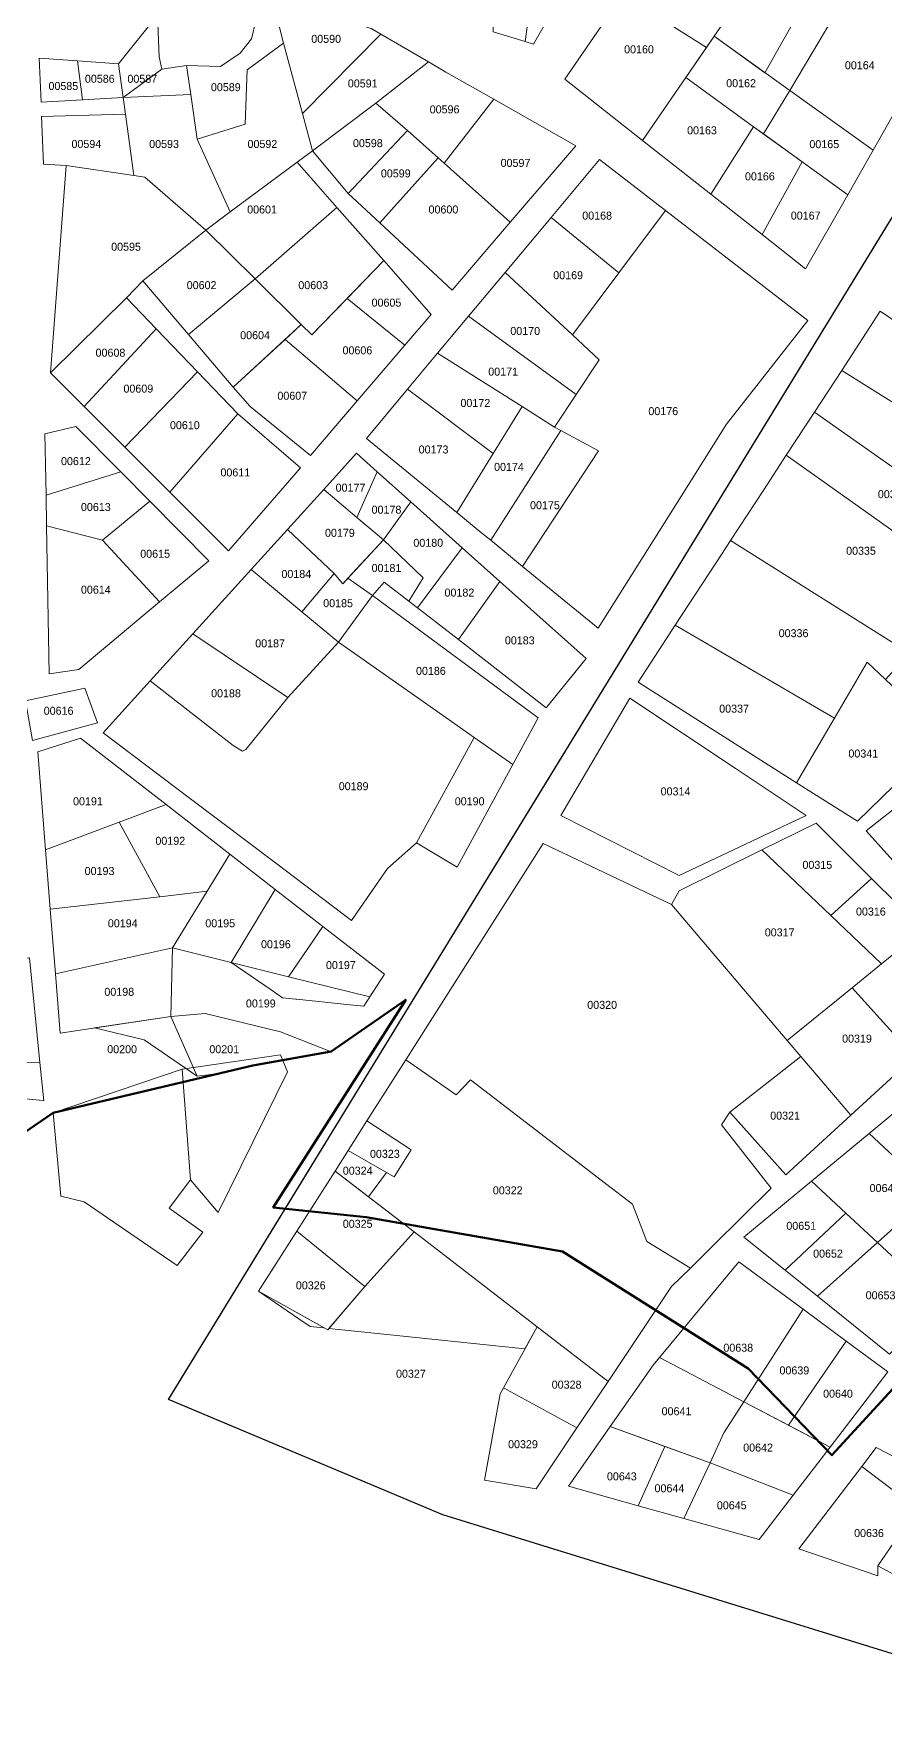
# Model space of a CAD drawing. Header units: metres. Extents: x 245225 to 248406, y 1633796 to 1637634.
# Drawn here: x 245783 to 245942.6, y 1634459.5 to 1634774.5 of the extents above; entities that cross this region are included whole.
import ezdxf
from ezdxf.enums import TextEntityAlignment as Align

# ---------------------------------------------------------------- set-up
doc = ezdxf.new("R2010")
doc.units = ezdxf.units.M
doc.header["$MEASUREMENT"] = 0
doc.layers.add('historique_numero_parcelle', color=7, linetype='Continuous')
doc.layers.add('limites_sections', color=7, linetype='Continuous')
doc.layers.add('Limites_Communes', color=7, linetype='Continuous', lineweight=211, plot=False)
doc.layers.add('LIMITES_PARCELLES', color=7, linetype='Continuous', lineweight=0, true_color=0xffffff)
doc.styles.add('Style-FANCY', font='FANCY.shx')

msp = doc.modelspace()

# ---------------------------------------------------------------- linework, layer by layer
at = {"layer": 'Limites_Communes', "color": 210, "lineweight": 80, "flags": 128}
msp.add_lwpolyline([(245985.9755, 1634566.262), (245932.5612, 1634508.0988), (245916.8481, 1634524.3731), (245882.0548, 1634546.2592), (245845.3126, 1634552.6891), (245827.877728, 1634554.503875), (245852.6912, 1634593.4465), (245838.7133, 1634583.7376), (245824.0289, 1634581.1182), (245786.6559, 1634572.2548), (245776.6806, 1634565.4271), (245776.6806, 1634565.4271), (245766.7053, 1634572.2548), (245729.3323, 1634581.1182), (245714.6479, 1634583.7376), (245700.67, 1634593.4465), (245725.483462, 1634554.503889), (245708.0486, 1634552.6891), (245671.3064, 1634546.2592), (245636.5131, 1634524.3731), (245620.8, 1634508.0988), (245567.3857, 1634566.262)], dxfattribs=at)
at = {"layer": 'limites_parcelles', "flags": 128}
for points in [[(245910.488, 1634774.011), (245909.047, 1634771.915), (245893.403, 1634781.866), (245897.967, 1634788.517), (245901.877, 1634794.216), (245917.154, 1634784.479), (245912.78, 1634777.346), (245910.488, 1634774.011)], [(245931.745, 1634788.033), (245920.004, 1634767.184), (245910.488, 1634774.011), (245912.78, 1634777.346), (245923.106, 1634794.188), (245931.745, 1634788.033)], [(245877.411, 1634790.05), (245875.084, 1634773.035), (245869.053, 1634774.864), (245869.04, 1634791.609), (245872.894, 1634791.66), (245876.202, 1634790.073), (245877.411, 1634790.05)], [(245824.13, 1634782.333), (245824.603, 1634776.911), (245823.809, 1634773.538), (245821.693, 1634770.826), (245817.989, 1634768.378), (245811.643, 1634768.509), (245807.013, 1634767.848), (245806.53, 1634770.181), (245806.16, 1634777.952), (245806.001, 1634781.293), (245811.292, 1634786.32), (245824.13, 1634782.333)], [(245811.643, 1634768.509), (245817.989, 1634768.378), (245821.693, 1634770.826), (245823.809, 1634773.538), (245824.603, 1634776.911), (245824.13, 1634782.333), (245827.68, 1634781.23), (245829.767, 1634772.742), (245823.02, 1634767.715), (245822.623, 1634757.529), (245813.628, 1634754.751), (245812.424, 1634763.097), (245811.643, 1634768.509)], [(245848.015, 1634774.421), (245833.345, 1634759.55), (245829.767, 1634772.742), (245827.68, 1634781.23), (245846.217, 1634775.472), (245848.015, 1634774.421)], [(245909.047, 1634771.915), (245905.166, 1634766.27), (245897.076, 1634754.501), (245882.51, 1634765.992), (245893.403, 1634781.866), (245909.047, 1634771.915)], [(245807.013, 1634767.848), (245799.735, 1634762.541), (245798.857, 1634768.858), (245806.16, 1634777.952), (245806.53, 1634770.181), (245807.013, 1634767.848)], [(245833.345, 1634759.55), (245848.015, 1634774.421), (245856.945, 1634769.198), (245847.097, 1634761.498), (245835.24, 1634752.564), (245833.345, 1634759.55)], [(245924.659, 1634763.845), (245919.731, 1634755.719), (245917.867, 1634757.07), (245905.166, 1634766.27), (245910.488, 1634774.011), (245924.659, 1634763.845)], [(245833.345, 1634759.55), (245835.24, 1634752.564), (245832.365, 1634750.398), (245819.824, 1634741.101), (245813.628, 1634754.751), (245822.623, 1634757.529), (245823.02, 1634767.715), (245829.767, 1634772.742), (245833.345, 1634759.55)], [(245869.214, 1634762.198), (245859.912, 1634750.216), (245858.795, 1634751.213), (245853.051, 1634756.338), (245847.097, 1634761.498), (245856.945, 1634769.198), (245860.24, 1634767.27), (245869.214, 1634762.198)], [(245799.735, 1634762.541), (245812.424, 1634763.097), (245813.628, 1634754.751), (245819.824, 1634741.101), (245815.215, 1634737.685), (245803.838, 1634747.607), (245801.767, 1634747.916), (245800.171, 1634759.405), (245799.735, 1634762.541)], [(245801.767, 1634747.916), (245789.067, 1634749.808), (245784.834, 1634750.072), (245784.478, 1634758.977), (245800.171, 1634759.405), (245801.767, 1634747.916)], [(245801.767, 1634747.916), (245803.838, 1634747.607), (245815.215, 1634737.685), (245803.415, 1634728.16), (245800.372, 1634724.985), (245786.157, 1634710.914), (245789.067, 1634749.808), (245801.767, 1634747.916)], [(245839.799, 1634741.947), (245824.477, 1634728.554), (245815.215, 1634737.685), (245819.824, 1634741.101), (245832.365, 1634750.398), (245839.799, 1634741.947)], [(245859.912, 1634750.216), (245872.289, 1634739.17), (245861.39, 1634726.455), (245847.848, 1634739.062), (245858.795, 1634751.213), (245859.912, 1634750.216)], [(245848.576, 1634731.968), (245835.134, 1634718.048), (245833.135, 1634720.019), (245824.477, 1634728.554), (245839.799, 1634741.947), (245848.576, 1634731.968)], [(245874.58, 1634674.671), (245888.844, 1634696.316), (245881.761, 1634700.146), (245880.586, 1634700.781), (245884.642, 1634706.873), (245888.968, 1634713.37), (245883.917, 1634718.065), (245892.606, 1634729.651), (245901.373, 1634741.341), (245928.018, 1634720.748), (245912.804, 1634701.301), (245912.368, 1634700.608), (245904.377, 1634687.918), (245888.727, 1634663.068), (245874.58, 1634674.671)], [(245884.642, 1634706.873), (245864.47, 1634721.558), (245871.329, 1634729.768), (245883.917, 1634718.065), (245888.968, 1634713.37), (245884.642, 1634706.873)], [(245852.531, 1634716.119), (245845.459, 1634707.868), (245843.57, 1634705.665), (245830.094, 1634717.216), (245833.135, 1634720.019), (245835.134, 1634718.048), (245841.71, 1634724.859), (245852.531, 1634716.119)], [(245884.642, 1634706.873), (245880.586, 1634700.781), (245874.498, 1634704.616), (245858.654, 1634714.597), (245864.47, 1634721.558), (245884.642, 1634706.873)], [(245843.57, 1634705.665), (245834.83, 1634695.468), (245823.523, 1634704.612), (245820.395, 1634708.276), (245830.094, 1634717.216), (245843.57, 1634705.665)], [(245947.245, 1634703.291), (245958.687, 1634696.088), (245974.56, 1634686.095), (245965.511, 1634677.205), (245955.193, 1634685.302), (245929.287, 1634703.586), (245934.382, 1634711.388), (245947.245, 1634703.291)], [(245880.586, 1634700.781), (245881.761, 1634700.146), (245868.616, 1634679.562), (245866.96, 1634680.92), (245862.248, 1634684.785), (245869.082, 1634695.847), (245874.498, 1634704.616), (245880.586, 1634700.781)], [(245965.511, 1634677.205), (245956.992, 1634668.933), (245950.43, 1634676.729), (245923.994, 1634695.48), (245929.287, 1634703.586), (245955.193, 1634685.302), (245965.511, 1634677.205)], [(245950.045, 1634661.627), (245947.084, 1634658.388), (245913.569, 1634679.513), (245919.79, 1634689.04), (245923.994, 1634695.48), (245950.43, 1634676.729), (245956.992, 1634668.933), (245951.224, 1634662.918), (245950.045, 1634661.627)], [(245785.302, 1634688.024), (245799.327, 1634692.363), (245804.744, 1634686.888), (245795.874, 1634679.609), (245785.403, 1634682.259), (245785.302, 1634688.024)], [(245843.563, 1634683.846), (245848.518, 1634679.667), (245840.898, 1634671.412), (245839.311, 1634673.317), (245830.523, 1634681.58), (245837.337, 1634689.097), (245843.563, 1634683.846)], [(245863.256, 1634678.172), (245854.893, 1634666.905), (245853.262, 1634668.171), (245855.979, 1634672.523), (245848.518, 1634679.667), (245853.635, 1634686.787), (245863.256, 1634678.172)], [(245795.874, 1634679.609), (245806.577, 1634668.014), (245791.449, 1634655.351), (245785.892, 1634654.558), (245785.403, 1634682.259), (245795.874, 1634679.609)], [(245846.454, 1634669.19), (245841.871, 1634672.466), (245848.518, 1634679.667), (245855.979, 1634672.523), (245853.262, 1634668.171), (245848.677, 1634671.73), (245846.454, 1634669.19)], [(245947.084, 1634658.388), (245942.59, 1634653.47), (245939.159, 1634656.727), (245933.008, 1634646.227), (245903.196, 1634663.628), (245911.984, 1634677.086), (245913.569, 1634679.513), (245947.084, 1634658.388)], [(245830.585, 1634650.111), (245812.82, 1634662.054), (245823.715, 1634674.071), (245833.256, 1634666.147), (245840.104, 1634660.458), (245830.585, 1634650.111)], [(245841.871, 1634672.466), (245846.454, 1634669.19), (245840.104, 1634660.458), (245833.256, 1634666.147), (245839.311, 1634673.317), (245840.898, 1634671.412), (245841.871, 1634672.466)], [(245872.751, 1634637.538), (245865.532, 1634642.606), (245860.231, 1634646.328), (245840.104, 1634660.458), (245846.454, 1634669.19), (245877.482, 1634646.267), (245872.751, 1634637.538)], [(245865.532, 1634642.606), (245854.709, 1634622.835), (245849.312, 1634618.072), (245842.567, 1634608.312), (245828.519, 1634618.923), (245812.373, 1634631.116), (245795.991, 1634643.489), (245804.81, 1634653.218), (245820.346, 1634641.09), (245822.139, 1634640.057), (245822.721, 1634640.322), (245830.585, 1634650.111), (245840.104, 1634660.458), (245860.231, 1634646.328), (245865.532, 1634642.606)], [(245822.721, 1634640.322), (245822.139, 1634640.057), (245820.346, 1634641.09), (245804.81, 1634653.218), (245812.82, 1634662.054), (245830.585, 1634650.111), (245822.721, 1634640.322)], [(245942.59, 1634653.47), (245951.7, 1634644.82), (245944.715, 1634637.042), (245946.461, 1634635.772), (245937.335, 1634626.907), (245925.924, 1634634.133), (245933.008, 1634646.227), (245939.159, 1634656.727), (245942.59, 1634653.47)], [(245927.704, 1634627.965), (245903.916, 1634616.722), (245881.772, 1634627.965), (245894.684, 1634649.979), (245914.593, 1634636.706), (245927.704, 1634627.965)], [(245807.787, 1634630.022), (245798.995, 1634626.724), (245785.216, 1634621.555), (245783.741, 1634639.916), (245791.784, 1634642.456), (245807.787, 1634630.022)], [(245806.618, 1634612.766), (245798.995, 1634626.724), (245807.787, 1634630.022), (245819.717, 1634620.753), (245815.468, 1634613.781), (245806.618, 1634612.766)], [(245926.75, 1634582.798), (245913.427, 1634572.366), (245911.853, 1634570.018), (245921.143, 1634558.115), (245910.272, 1634547.368), (245906.03, 1634543.175), (245897.884, 1634548.141), (245895.185, 1634555.126), (245890.138, 1634559.011), (245864.864, 1634578.463), (245862.165, 1634575.605), (245852.688, 1634582.184), (245878.451, 1634622.738), (245902.488, 1634611.324), (245924.187, 1634585.811), (245926.75, 1634582.798)], [(245828.232, 1634614.138), (245819.976, 1634600.431), (245808.989, 1634603.15), (245815.468, 1634613.781), (245819.717, 1634620.753), (245828.232, 1634614.138)], [(245941.848, 1634600.174), (245936.328, 1634595.684), (245924.187, 1634585.811), (245902.488, 1634611.324), (245903.916, 1634613.864), (245919.445, 1634621.516), (245932.359, 1634609.213), (245941.848, 1634600.174)], [(245808.989, 1634603.15), (245787.081, 1634598.335), (245786.111, 1634610.415), (245806.618, 1634612.766), (245815.468, 1634613.781), (245808.989, 1634603.15)], [(245936.328, 1634595.684), (245941.848, 1634600.174), (245949.683, 1634606.545), (245961.359, 1634594.945), (245948.052, 1634582.765), (245936.328, 1634595.684)], [(245784.172, 1634581.688), (245771.867, 1634581.476), (245771.607, 1634591.795), (245771.407, 1634599.704), (245771.379, 1634600.82), (245782.22, 1634601.323), (245784.172, 1634581.688)], [(245829.6151, 1634593.8335), (245827.5045, 1634595.2781), (245819.976, 1634600.431), (245830.763, 1634597.761), (245845.967, 1634593.998), (245844.825142, 1634592.250344), (245841.6533, 1634592.5805), (245832.2076, 1634593.5637), (245832.1201, 1634593.5728), (245829.6151, 1634593.8335)], [(245948.052, 1634582.765), (245936.09, 1634571.817), (245926.75, 1634582.798), (245924.187, 1634585.811), (245936.328, 1634595.684), (245948.052, 1634582.765)], [(245781.5061, 1634574.8785), (245779.3955, 1634576.3231), (245771.867, 1634581.476), (245784.172, 1634581.688), (245784.884449, 1634574.526901), (245784.0986, 1634574.6087), (245784.0111, 1634574.6178), (245781.5061, 1634574.8785)], [(245817.546, 1634553.602), (245812.387, 1634559.687), (245810.799, 1634580.457), (245829.254, 1634583.103), (245830.577, 1634579.928), (245817.546, 1634553.602)], [(245845.738, 1634556.511), (245849.116, 1634561.095), (245850.526, 1634560.288), (245853.701, 1634565.315), (245845.435, 1634570.767), (245852.688, 1634582.184), (245862.165, 1634575.605), (245864.864, 1634578.463), (245890.138, 1634559.011), (245895.185, 1634555.126), (245897.884, 1634548.141), (245906.03, 1634543.175), (245902.516, 1634539.7), (245890.603, 1634521.931), (245877.312, 1634532.175), (245854.268, 1634549.936), (245845.738, 1634556.511)], [(245809.875366, 1634543.655783), (245802.399, 1634548.773), (245792.4237, 1634555.6007), (245788.052487, 1634556.637379), (245786.656, 1634572.255), (245810.799, 1634580.457), (245812.387, 1634559.687), (245808.352, 1634554.395), (245814.69, 1634549.899), (245809.875366, 1634543.655783)], [(245849.116, 1634561.095), (245841.909, 1634565.218), (245845.435, 1634570.767), (245853.701, 1634565.315), (245850.526, 1634560.288), (245849.116, 1634561.095)], [(245951.478, 1634557.273), (245941.093, 1634547.972), (245935.172, 1634553.482), (245928.742, 1634559.465), (245939.53, 1634568.403), (245951.478, 1634557.273)], [(245846.8133, 1634530.9645), (245838.319436, 1634531.848624), (245845.02, 1634539.728), (245854.268, 1634549.936), (245877.312, 1634532.175), (245875.04416, 1634528.025959), (245846.8133, 1634530.9645)], [(245832.6645, 1634533.6621), (245825.136, 1634538.815), (245837.447485, 1634531.939385), (245837.3676, 1634531.9477), (245837.2801, 1634531.9568), (245834.7751, 1634532.2175), (245832.6645, 1634533.6621)], [(245909.72, 1634506.688), (245891.025, 1634513.476), (245899.076, 1634524.989), (245900.249, 1634526.406), (245916.057, 1634518.105), (245912.33, 1634512.264), (245909.72, 1634506.688)], [(245884.752, 1634513.203), (245877.116, 1634501.812), (245867.44, 1634503.442), (245870.42, 1634519.566), (245871.042, 1634520.704), (245884.752, 1634513.203)], [(245925.295, 1634500.591), (245909.72, 1634506.688), (245912.33, 1634512.264), (245916.057, 1634518.105), (245932.223, 1634509.616), (245925.295, 1634500.591)], [(245958.526, 1634491.944), (245951.81, 1634481.601), (245941.145, 1634487.366), (245948.525, 1634498.135), (245938.136, 1634505.987), (245940.83, 1634509.528), (245962.522, 1634498.436), (245958.526, 1634491.944)], [(245948.525, 1634498.135), (245941.145, 1634487.366), (245941.145, 1634485.461), (245926.381, 1634490.541), (245938.136, 1634505.987), (245948.525, 1634498.135)]]:
    msp.add_lwpolyline(points, close=True, dxfattribs=at)
for points in [[(245817.725861, 1634579.623368), (245813.648, 1634579.139), (245808.672, 1634590.291), (245815.11, 1634590.848), (245829.266, 1634587.409), (245838.620601, 1634583.721064)], [(245810.984965, 1634578.024694), (245810.799, 1634580.457), (245829.254, 1634583.103), (245829.662322, 1634582.123089)]]:
    msp.add_lwpolyline(points, dxfattribs=at)
at = {"layer": 'limites_parcelles'}
for points in [[(245875.084, 1634773.035), (245877.411, 1634790.05), (245886.477, 1634789.881), (245876.645, 1634772.562)], [(245940.25, 1634752.66), (245924.659, 1634763.845), (245936.862, 1634784.387), (245952.095, 1634773.532)], [(245791.178, 1634769.406), (245792.146, 1634762.104), (245784.371, 1634761.656), (245784.04, 1634769.916)], [(245792.146, 1634762.104), (245791.178, 1634769.406), (245798.857, 1634768.858), (245799.735, 1634762.541)], [(245799.735, 1634762.541), (245807.013, 1634767.848), (245811.643, 1634768.509), (245812.424, 1634763.097)], [(245917.867, 1634757.07), (245909.855, 1634744.42), (245897.076, 1634754.501), (245905.166, 1634766.27)], [(245853.051, 1634756.338), (245841.938, 1634744.564), (245835.24, 1634752.564), (245847.097, 1634761.498)], [(245872.289, 1634739.17), (245859.912, 1634750.216), (245869.214, 1634762.198), (245884.582, 1634753.512)], [(245919.731, 1634755.719), (245924.659, 1634763.845), (245940.25, 1634752.66), (245935.503, 1634744.295)], [(245858.795, 1634751.213), (245847.848, 1634739.062), (245841.938, 1634744.564), (245853.051, 1634756.338)], [(245926.968, 1634750.478), (245919.472, 1634736.834), (245909.855, 1634744.42), (245917.867, 1634757.07)], [(245901.373, 1634741.341), (245892.606, 1634729.651), (245879.919, 1634740.05), (245888.992, 1634750.91)], [(245919.472, 1634736.834), (245926.968, 1634750.478), (245935.503, 1634744.295), (245927.621, 1634730.405)], [(245892.606, 1634729.651), (245883.917, 1634718.065), (245871.329, 1634729.768), (245879.919, 1634740.05)], [(245824.477, 1634728.554), (245811.999, 1634718.107), (245803.415, 1634728.16), (245815.215, 1634737.685)], [(245852.531, 1634716.119), (245841.71, 1634724.859), (245848.576, 1634731.968), (245857.459, 1634721.868)], [(245833.135, 1634720.019), (245820.395, 1634708.276), (245811.999, 1634718.107), (245824.477, 1634728.554)], [(245805.926, 1634719.192), (245792.438, 1634704.633), (245786.157, 1634710.914), (245800.372, 1634724.985)], [(245955.118, 1634713.326), (245947.245, 1634703.291), (245934.382, 1634711.388), (245941.621, 1634722.475)], [(245813.671, 1634711.114), (245800.065, 1634697.005), (245792.438, 1634704.633), (245805.926, 1634719.192)], [(245869.082, 1634695.847), (245853.019, 1634707.852), (245858.654, 1634714.597), (245874.498, 1634704.616)], [(245821.222, 1634703.239), (245808.514, 1634688.557), (245800.065, 1634697.005), (245813.671, 1634711.114)], [(245869.082, 1634695.847), (245862.248, 1634684.785), (245845.336, 1634698.655), (245853.019, 1634707.852)], [(245808.514, 1634688.557), (245821.222, 1634703.239), (245832.995, 1634693.129), (245819.494, 1634677.576)], [(245799.327, 1634692.363), (245785.302, 1634688.024), (245785.099, 1634699.537), (245790.919, 1634700.86)], [(245868.616, 1634679.562), (245881.761, 1634700.146), (245888.844, 1634696.316), (245874.58, 1634674.671)], [(245847.355, 1634692.41), (245843.563, 1634683.846), (245837.337, 1634689.097), (245843.483, 1634695.877)], [(245853.635, 1634686.787), (245848.518, 1634679.667), (245843.563, 1634683.846), (245847.355, 1634692.41)], [(245806.577, 1634668.014), (245795.874, 1634679.609), (245804.744, 1634686.888), (245815.79, 1634675.724)], [(245839.311, 1634673.317), (245833.256, 1634666.147), (245823.715, 1634674.071), (245830.523, 1634681.58)], [(245870.307, 1634671.859), (245862.58, 1634660.939), (245854.893, 1634666.905), (245863.256, 1634678.172)], [(245862.58, 1634660.939), (245870.307, 1634671.859), (245886.478, 1634657.38), (245879.027, 1634648.175)], [(245933.008, 1634646.227), (245925.924, 1634634.133), (245896.219, 1634652.942), (245903.196, 1634663.628)], [(245794.932, 1634645.341), (245782.761, 1634642.034), (245781.439, 1634649.442), (245792.551, 1634651.824)], [(245872.751, 1634637.538), (245862.307, 1634618.271), (245854.709, 1634622.835), (245865.532, 1634642.606)], [(245959.32, 1634627.358), (245945.673, 1634617.686), (245938.958, 1634625.112), (245952.52, 1634635.812)], [(245806.618, 1634612.766), (245786.111, 1634610.415), (245785.216, 1634621.555), (245798.995, 1634626.724)], [(245939.967, 1634616.199), (245932.359, 1634609.213), (245919.445, 1634621.516), (245929.585, 1634626.513)], [(245837.18, 1634607.185), (245830.763, 1634597.761), (245819.976, 1634600.431), (245828.232, 1634614.138)], [(245949.683, 1634606.545), (245941.848, 1634600.174), (245932.359, 1634609.213), (245939.967, 1634616.199)], [(245830.763, 1634597.761), (245837.18, 1634607.185), (245848.723, 1634598.217), (245845.967, 1634593.998)], [(245808.672, 1634590.291), (245787.974, 1634587.21), (245787.081, 1634598.335), (245808.989, 1634603.15)], [(245813.648, 1634579.139), (245803.6727, 1634585.9667), (245794.398125, 1634588.166263), (245808.672, 1634590.291)], [(245936.09, 1634571.817), (245923.894, 1634560.655), (245913.427, 1634572.366), (245926.75, 1634582.798)], [(245965.035, 1634569.414), (245951.478, 1634557.273), (245939.53, 1634568.403), (245955.382, 1634581.536)], [(245849.116, 1634561.095), (245845.738, 1634556.511), (245839.454, 1634561.354), (245841.909, 1634565.218)], [(245854.268, 1634549.936), (245845.02, 1634539.728), (245832.304, 1634550.099), (245839.454, 1634561.354)], [(245935.172, 1634553.482), (245923.761, 1634542.784), (245916.063, 1634548.961), (245928.742, 1634559.465)], [(245963.846, 1634546.579), (245953.348, 1634536.569), (245941.093, 1634547.972), (245951.478, 1634557.273)], [(245941.093, 1634547.972), (245929.847, 1634537.901), (245923.761, 1634542.784), (245935.172, 1634553.482)], [(245845.02, 1634539.728), (245838.091, 1634531.58), (245825.136, 1634538.815), (245832.304, 1634550.099)], [(245953.348, 1634536.569), (245943.368, 1634527.053), (245929.847, 1634537.901), (245941.093, 1634547.972)], [(245927.136, 1634535.474), (245916.057, 1634518.105), (245900.249, 1634526.406), (245915.11, 1634544.357)], [(245935.234, 1634529.492), (245924.411, 1634513.718), (245916.057, 1634518.105), (245927.136, 1634535.474)], [(245884.752, 1634513.203), (245871.042, 1634520.704), (245877.312, 1634532.175), (245890.603, 1634521.931)], [(245924.411, 1634513.718), (245935.234, 1634529.492), (245943.05, 1634523.719), (245932.223, 1634509.616)], [(245901.269, 1634509.756), (245896.263, 1634498.631), (245883.201, 1634502.288), (245891.025, 1634513.476)], [(245896.263, 1634498.631), (245901.269, 1634509.756), (245909.72, 1634506.688), (245904.825, 1634496.233)], [(245925.295, 1634500.591), (245918.92, 1634492.287), (245904.825, 1634496.233), (245909.72, 1634506.688)]]:
    msp.add_3dface(points, dxfattribs=at)
at = {"layer": 'limites_sections', "flags": 128}
msp.add_lwpolyline([(246589.0941, 1634657.0569), (246244.6059, 1634539.0524), (246115.6959, 1634492.9383), (246033.9971, 1634467.0856), (246033.9971, 1634467.0856), (246024.0218, 1634473.9133), (245986.6488, 1634482.7767), (245971.9644, 1634485.3961), (245957.9865, 1634495.105), (245980.659465, 1634459.521717), (245859.63, 1634496.913), (245808.274, 1634518.519), (245962.083, 1634769.837), (246000.899, 1634791.942), (246079.613, 1634838.244), (246090.858, 1634842.213), (246278.712, 1634922.249), (246475.166, 1634954)], dxfattribs=at)

# ---------------------------------------------------------------- texts
at = {"layer": 'historique_numero_parcelle', "style": 'Style-FANCY'}
for s, p in [('00590', (245837.792406, 1634773.529357)), ('00160', (245896.404337, 1634771.567353)), ('00164', (245937.768546, 1634768.581529)), ('00585', (245788.550772, 1634764.696028)), ('00586', (245795.378897, 1634766.049522)), ('00587', (245803.345044, 1634766.049522)), ('00589', (245818.988387, 1634764.477866)), ('00591', (245844.638313, 1634765.176874)), ('00162', (245915.533731, 1634765.222477)), ('00596', (245859.979369, 1634760.314981)), ('00163', (245908.204937, 1634756.389415)), ('00594', (245792.858359, 1634753.832458)), ('00593', (245807.421471, 1634753.832458)), ('00592', (245825.843185, 1634753.832458)), ('00598', (245845.602964, 1634753.988288)), ('00165', (245931.118509, 1634753.803478)), ('00599', (245850.830748, 1634748.316079)), ('00597', (245873.266653, 1634750.279536)), ('00166', (245919.05173, 1634747.76074)), ('00601', (245825.78095, 1634741.553062)), ('00600', (245859.761545, 1634741.553062)), ('00168', (245888.56204, 1634740.40726)), ('00167', (245927.636001, 1634740.40726)), ('00595', (245800.295504, 1634734.571882)), ('00169', (245883.127553, 1634729.235691)), ('00602', (245814.454085, 1634727.372541)), ('00603', (245835.36522, 1634727.372541)), ('00605', (245849.088153, 1634724.100113)), ('00604', (245824.474004, 1634717.991581)), ('00170', (245875.084512, 1634718.785308)), ('00608', (245797.374324, 1634714.713309)), ('00606', (245843.642545, 1634715.155477)), ('00171', (245870.954302, 1634711.165237)), ('00609', (245802.602108, 1634707.981458)), ('00607', (245831.444382, 1634706.647164)), ('00172', (245865.737195, 1634705.286896)), ('00176', (245900.95267, 1634703.762882)), ('00610', (245811.315081, 1634701.124942)), ('00612', (245790.901829, 1634694.393091)), ('00173', (245857.911533, 1634696.578243)), ('00611', (245820.77488, 1634692.273804)), ('00174', (245872.041199, 1634693.312498)), ('00177', (245842.349769, 1634689.417209)), ('00334', (245943.946228, 1634688.199355)), ('00613', (245794.635961, 1634685.79128)), ('00178', (245849.092969, 1634685.293929)), ('00175', (245878.779963, 1634686.12786)), ('00179', (245840.362299, 1634680.957375)), ('00180', (245856.91863, 1634679.091235)), ('00615', (245805.745002, 1634677.03364)), ('00335', (245938.000971, 1634677.592955)), ('00184', (245832.199478, 1634673.243997)), ('00181', (245849.092969, 1634674.363681)), ('00614', (245794.635961, 1634670.301788)), ('00182', (245862.756822, 1634669.760536)), ('00185', (245840.025139, 1634667.769987)), ('00187', (245827.285149, 1634660.250998)), ('00183', (245874.060555, 1634660.803064)), ('00336', (245925.367299, 1634662.14855)), ('00186', (245857.415498, 1634655.080235)), ('00188', (245819.024729, 1634650.889196)), ('00616', (245787.661693, 1634647.611007)), ('00337', (245914.219942, 1634648.006684)), ('00341', (245938.432267, 1634639.593338)), ('00189', (245842.936472, 1634633.471891)), ('00314', (245903.250199, 1634632.498611)), ('00191', (245793.156571, 1634630.641578)), ('00190', (245864.67442, 1634630.641578)), ('00192', (245808.590514, 1634623.239224)), ('00315', (245929.818066, 1634618.7289)), ('00193', (245795.330366, 1634617.578599)), ('00316', (245939.850688, 1634609.983273)), ('00194', (245799.677956, 1634607.781365)), ('00195', (245817.937832, 1634607.781365)), ('00196', (245828.372047, 1634603.862471)), ('00317', (245922.758074, 1634606.075652)), ('00197', (245840.545298, 1634599.943577)), ('00198', (245799.025817, 1634594.936102)), ('00199', (245825.546114, 1634592.758939)), ('00320', (245889.501791, 1634592.492018)), ('00200', (245799.561502, 1634584.180527)), ('00201', (245818.690896, 1634584.180527)), ('00319', (245937.249638, 1634586.165394)), ('00321', (245923.779915, 1634571.732783)), ('00323', (245848.79024, 1634564.573559)), ('00324', (245843.694305, 1634561.414044)), ('00322', (245871.805362, 1634557.730476)), ('00649', (245942.406758, 1634558.157148)), ('00325', (245843.694305, 1634551.464611)), ('00651', (245926.801129, 1634551.086519)), ('00652', (245931.817224, 1634545.876582)), ('00326', (245834.905335, 1634539.927826)), ('00653', (245941.663633, 1634538.061676)), ('00638', (245915.002357, 1634528.23822)), ('00327', (245853.670053, 1634523.366958)), ('00328', (245882.83897, 1634521.320109)), ('00639', (245925.512271, 1634523.98521)), ('00640', (245933.686648, 1634519.625875)), ('00641', (245903.430836, 1634516.329793)), ('00329', (245874.664242, 1634510.155478)), ('00642', (245918.717983, 1634509.524977)), ('00643', (245893.186324, 1634504.128971)), ('00644', (245902.103827, 1634501.896141)), ('00645', (245913.781509, 1634498.706383)), ('00636', (245939.492314, 1634493.506414))]:
    msp.add_text(s, height=1.499994, dxfattribs=at).set_placement(p, align=Align.MIDDLE_CENTER)

doc.saveas('drawing.dxf')
